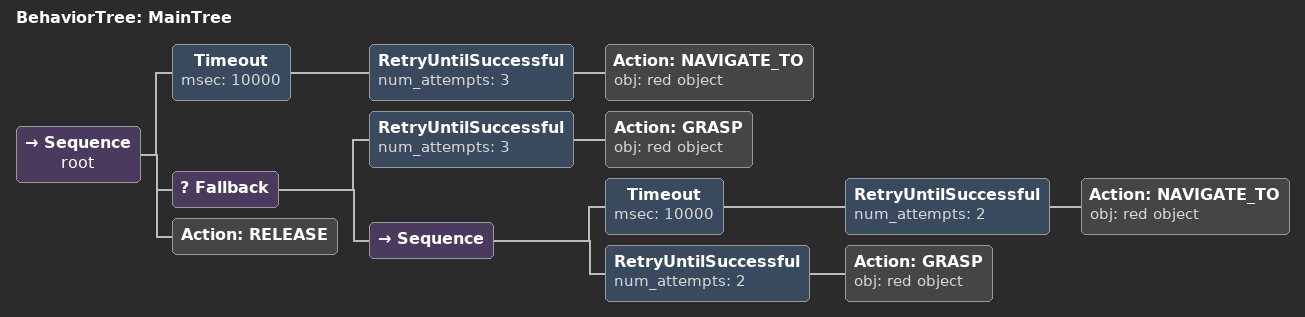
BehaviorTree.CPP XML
<root main_tree_to_execute="MainTree">
  <BehaviorTree ID="MainTree">
    <Sequence name="root">
      <!-- Timeout: Prevent stuck navigation to red object -->
      <Timeout msec="10000">
        <RetryUntilSuccessful num_attempts="3">
          <Action ID="NAVIGATE_TO" obj="red object"/>
        </RetryUntilSuccessful>
      </Timeout>
      <!-- Fallback: Robust grasp with retry and recovery -->
      <Fallback>
        <!-- Retry: Attempt grasp up to 3 times -->
        <RetryUntilSuccessful num_attempts="3">
          <Action ID="GRASP" obj="red object"/>
        </RetryUntilSuccessful>
        <!-- Recovery: Re-navigate and retry grasp if initial attempts fail -->
        <Sequence>
          <!-- Timeout: Prevent stuck navigation during recovery -->
          <Timeout msec="10000">
            <RetryUntilSuccessful num_attempts="2">
              <Action ID="NAVIGATE_TO" obj="red object"/>
            </RetryUntilSuccessful>
          </Timeout>
          <!-- Retry: Attempt grasp again after recovery navigation -->
          <RetryUntilSuccessful num_attempts="2">
            <Action ID="GRASP" obj="red object"/>
          </RetryUntilSuccessful>
        </Sequence>
      </Fallback>
      <!-- Release: Final step after successful grasp -->
      <Action ID="RELEASE"/>
    </Sequence>
  </BehaviorTree>
</root>
